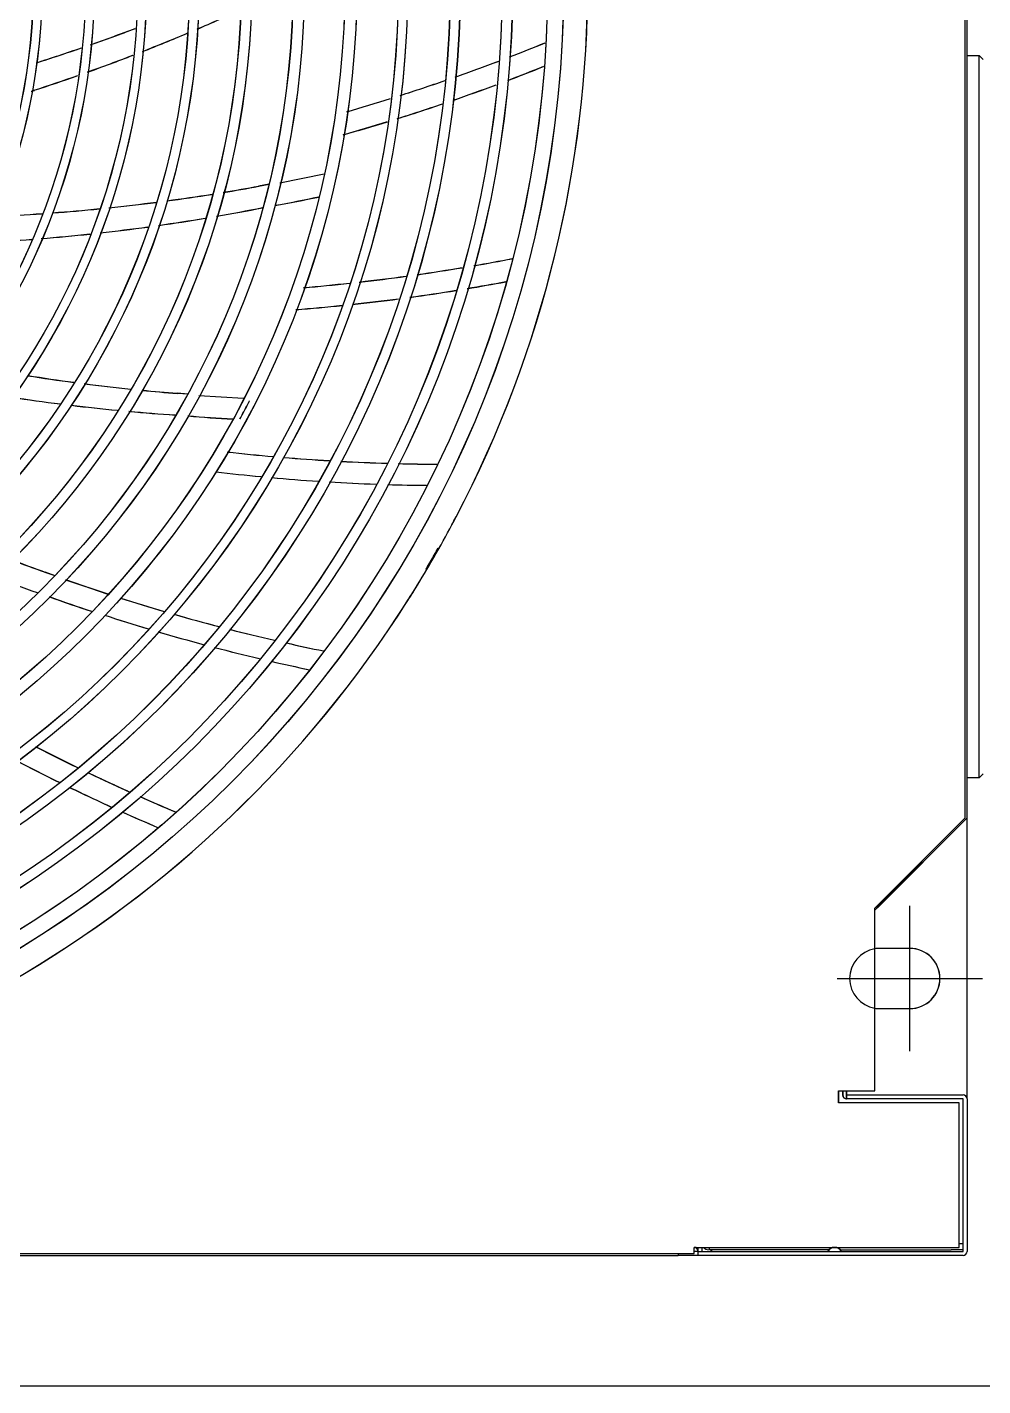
# Model space of a CAD drawing. Header units: millimetres. Extents: x 5204 to 163252, y 3613 to 115772.
# Drawn here: x 39209.4 to 39447.5, y 33405.3 to 33743.9 of the extents above; entities that cross this region are included whole.
import ezdxf

# ---------------------------------------------------------------- set-up
doc = ezdxf.new("R2010")
doc.units = ezdxf.units.MM
doc.header["$LTSCALE"] = 0.2
doc.layers.add('0-1', color=7, linetype='Continuous')

msp = doc.modelspace()

# ---------------------------------------------------------------- linework, layer by layer
at = {"layer": '0-1', "color": 7, "linetype": 'Continuous'}
for p, q in [((39443.06, 33546.84), (39443.06, 33963.84)), ((39443.06, 33546.84), (39443.06, 33963.84)), ((39443.08, 33546.85), (39443.08, 33963.85)), ((39443.56, 33546.84), (39443.56, 33963.84)), ((39443.56, 33546.84), (39443.56, 33963.84)), ((39443.58, 33546.85), (39443.58, 33963.85)), ((39443.56, 33736.88), (39446.56, 33736.83)), ((39443.56, 33736.88), (39446.56, 33736.83)), ((39443.58, 33736.85), (39446.58, 33736.85)), ((39446.56, 33736.83), (39447.56, 33735.81)), ((39446.56, 33716.84), (39446.56, 33736.83)), ((39446.56, 33736.83), (39447.56, 33735.81)), ((39446.56, 33716.84), (39446.56, 33736.83)), ((39446.58, 33736.85), (39447.58, 33735.85)), ((39446.58, 33716.85), (39446.58, 33736.85)), ((39446.56, 33576.84), (39446.56, 33716.84)), ((39446.56, 33576.84), (39446.56, 33716.84)), ((39446.58, 33576.85), (39446.58, 33716.85)), ((39272.38, 33705.15), (39283.38, 33707.35)), ((39272.38, 33705.15), (39283.38, 33707.35)), ((39272.39, 33705.14), (39283.36, 33707.35)), ((39269.68, 33704.75), (39267.08, 33704.25)), ((39269.68, 33704.75), (39267.08, 33704.25)), ((39269.66, 33704.71), (39267.08, 33704.24)), ((39249.48, 33652.45), (39246.78, 33652.65)), ((39249.48, 33652.45), (39246.78, 33652.65)), ((39249.45, 33652.45), (39246.83, 33652.66)), ((39252.15, 33652.16), (39263.3, 33651.45)), ((39252.18, 33652.15), (39263.28, 33651.45)), ((39252.18, 33652.15), (39263.28, 33651.45)), ((39264.64, 33650.49), (39264.8, 33650.79)), ((39264.68, 33650.45), (39264.78, 33650.75)), ((39264.68, 33650.45), (39264.78, 33650.75)), ((39216.38, 33607.15), (39213.88, 33608.05)), ((39216.38, 33607.15), (39213.88, 33608.05)), ((39216.4, 33607.19), (39213.93, 33608.08)), ((39218.94, 33606.22), (39229.47, 33602.66)), ((39218.98, 33606.25), (39229.48, 33602.65)), ((39218.98, 33606.25), (39229.48, 33602.65)), ((39446.56, 33556.86), (39446.56, 33576.84)), ((39446.56, 33556.86), (39446.56, 33576.84)), ((39446.58, 33556.85), (39446.58, 33576.85)), ((39447.56, 33557.88), (39446.56, 33556.86)), ((39447.56, 33557.88), (39446.56, 33556.86)), ((39447.58, 33557.85), (39446.58, 33556.85)), ((39446.56, 33556.86), (39443.56, 33556.81)), ((39446.56, 33556.86), (39443.56, 33556.81)), ((39446.58, 33556.85), (39443.58, 33556.85)), ((39420.56, 33524.34), (39443.06, 33546.84)), ((39420.56, 33524.34), (39443.06, 33546.84)), ((39420.58, 33524.35), (39443.08, 33546.85)), ((39421.58, 33524.95), (39443.58, 33546.85)), ((39421.62, 33524.9), (39443.56, 33546.84)), ((39421.62, 33524.9), (39443.56, 33546.84)), ((39443.56, 33476.84), (39443.56, 33546.84)), ((39443.56, 33476.84), (39443.56, 33546.84)), ((39443.58, 33476.85), (39443.58, 33546.85)), ((39421.62, 33524.9), (39420.56, 33523.84)), ((39421.62, 33524.9), (39420.56, 33523.84)), ((39420.56, 33478.84), (39420.56, 33524.34)), ((39420.56, 33478.84), (39420.56, 33524.34)), ((39421.58, 33524.95), (39420.58, 33523.85)), ((39420.58, 33478.85), (39420.58, 33524.35)), ((39421.37, 33525.15), (39421.62, 33524.9)), ((39421.37, 33525.15), (39421.62, 33524.9)), ((39421.38, 33525.15), (39421.58, 33524.95)), ((39429.28, 33514.35), (39421.78, 33514.35)), ((39429.31, 33514.34), (39421.81, 33514.34)), ((39429.31, 33514.34), (39421.81, 33514.34)), ((39421.78, 33499.35), (39429.28, 33499.35)), ((39421.81, 33499.34), (39429.31, 33499.34)), ((39421.81, 33499.34), (39429.31, 33499.34)), ((39411.56, 33475.84), (39411.56, 33478.84)), ((39411.56, 33478.84), (39420.56, 33478.84)), ((39411.56, 33475.84), (39411.56, 33478.84)), ((39411.56, 33478.84), (39420.56, 33478.84)), ((39411.58, 33475.85), (39411.58, 33478.85)), ((39411.58, 33478.85), (39420.58, 33478.85)), ((39412.56, 33478.84), (39412.56, 33477.85)), ((39412.56, 33478.84), (39412.56, 33477.85)), ((39412.58, 33478.85), (39412.58, 33477.85)), ((39413.56, 33477.85), (39413.56, 33478.84)), ((39413.56, 33477.85), (39413.56, 33478.84)), ((39413.56, 33476.84), (39413.56, 33477.85)), ((39413.56, 33476.84), (39413.56, 33477.85)), ((39413.56, 33477.84), (39416.56, 33477.84)), ((39413.56, 33477.84), (39416.56, 33477.84)), ((39416.56, 33476.84), (39413.56, 33476.84)), ((39416.56, 33476.84), (39413.56, 33476.84)), ((39413.58, 33477.85), (39413.58, 33478.85)), ((39413.58, 33477.85), (39416.58, 33477.85)), ((39413.58, 33476.85), (39413.58, 33477.85)), ((39416.58, 33476.85), (39413.58, 33476.85)), ((39416.56, 33477.84), (39442.56, 33477.84)), ((39416.56, 33477.84), (39442.56, 33477.84)), ((39442.56, 33476.84), (39416.56, 33476.84)), ((39442.56, 33476.84), (39416.56, 33476.84)), ((39416.58, 33477.85), (39442.58, 33477.85)), ((39442.58, 33476.85), (39416.58, 33476.85)), ((39442.56, 33438.85), (39442.56, 33476.84)), ((39442.56, 33438.85), (39442.56, 33476.84)), ((39442.58, 33438.85), (39442.58, 33476.85)), ((39443.56, 33476.84), (39443.56, 33438.85)), ((39443.56, 33476.84), (39443.56, 33438.85)), ((39443.58, 33476.85), (39443.58, 33438.85)), ((39441.56, 33475.84), (39411.56, 33475.84)), ((39441.56, 33475.84), (39411.56, 33475.84)), ((39441.58, 33475.85), (39411.58, 33475.85)), ((39441.56, 33439.84), (39441.56, 33475.84)), ((39441.56, 33439.84), (39441.56, 33475.84)), ((39441.58, 33439.85), (39441.58, 33475.85)), ((39375.56, 33438.34), (39375.56, 33439.84)), ((39375.56, 33439.84), (39441.56, 33439.84)), ((39375.56, 33438.34), (39375.56, 33439.84)), ((39375.56, 33439.84), (39441.56, 33439.84)), ((39375.58, 33438.35), (39375.58, 33439.85)), ((39375.58, 33439.85), (39441.58, 33439.85)), ((39376.56, 33438.85), (39376.56, 33439.84)), ((39376.56, 33438.85), (39376.56, 33439.84)), ((39376.58, 33438.85), (39376.58, 33439.85)), ((39377.56, 33438.85), (39377.56, 33439.84)), ((39377.56, 33438.85), (39377.56, 33439.84)), ((39377.58, 33438.85), (39377.58, 33439.85)), ((39379.36, 33439.24), (39379.36, 33439.83)), ((39379.36, 33439.24), (39379.36, 33439.83)), ((39379.38, 33439.25), (39379.38, 33439.85)), ((39441.58, 33440.85), (39442.58, 33440.85)), ((39441.58, 33440.84), (39442.56, 33440.84)), ((39441.58, 33440.84), (39442.56, 33440.84)), ((38746.56, 33438.34), (39375.56, 33438.34)), ((38746.56, 33438.34), (39375.56, 33438.34)), ((38746.58, 33438.35), (39375.58, 33438.35)), ((39149.56, 33437.84), (39371.56, 33437.84)), ((39149.56, 33437.84), (39371.56, 33437.84)), ((39149.58, 33437.85), (39371.58, 33437.85)), ((39371.56, 33438.34), (39371.56, 33437.84)), ((39371.56, 33438.34), (39371.56, 33437.84)), ((39371.56, 33438.33), (39371.56, 33437.84)), ((39371.56, 33438.33), (39371.56, 33437.84)), ((39376.56, 33437.84), (39371.56, 33437.84)), ((39376.56, 33437.84), (39371.56, 33437.84)), ((39371.58, 33438.35), (39371.58, 33437.85)), ((39371.58, 33438.35), (39371.58, 33437.85)), ((39376.58, 33437.85), (39371.58, 33437.85)), ((39376.56, 33438.84), (39375.56, 33438.84)), ((39376.56, 33438.84), (39375.56, 33438.84)), ((39376.58, 33438.85), (39375.58, 33438.85)), ((39376.56, 33437.84), (39376.56, 33438.84)), ((39376.56, 33438.84), (39379.56, 33438.84)), ((39376.56, 33437.84), (39376.56, 33438.84)), ((39376.56, 33438.84), (39379.56, 33438.84)), ((39379.56, 33437.84), (39376.56, 33437.84)), ((39379.56, 33437.84), (39376.56, 33437.84)), ((39376.58, 33437.85), (39376.58, 33438.85)), ((39376.58, 33438.85), (39379.58, 33438.85)), ((39379.58, 33437.85), (39376.58, 33437.85)), ((39409.13, 33439.24), (39379.36, 33439.24)), ((39409.13, 33439.24), (39379.36, 33439.24)), ((39409.08, 33439.25), (39379.38, 33439.25)), ((39379.56, 33438.84), (39442.56, 33438.84)), ((39379.56, 33438.84), (39442.56, 33438.84)), ((39442.56, 33437.84), (39379.56, 33437.84)), ((39442.56, 33437.84), (39379.56, 33437.84)), ((39379.58, 33438.85), (39442.58, 33438.85)), ((39442.58, 33437.85), (39379.58, 33437.85)), ((39411.98, 33439.25), (39439.58, 33439.25)), ((39411.99, 33439.24), (39439.56, 33439.24)), ((39411.99, 33439.24), (39439.56, 33439.24)), ((39442.56, 33439.24), (39439.56, 33439.24)), ((39442.56, 33439.24), (39439.56, 33439.24)), ((39442.58, 33439.25), (39439.58, 33439.25)), ((38596.06, 33405.34), (39526.06, 33405.34))]:
    msp.add_line(p, q, dxfattribs=at)
at = {"layer": '0-1', "color": 7}
for p, q in [((39429.31, 33488.75), (39429.31, 33524.94)), ((39411.21, 33506.84), (39447.4, 33506.84))]:
    msp.add_line(p, q, dxfattribs=at)
at = {"layer": '0-1', "color": 7, "linetype": 'Continuous'}
for centre, radius in [((39061.06, 33755.34), 282), ((39061.08, 33755.35), 282), ((39061.08, 33755.35), 282), ((39061.06, 33755.34), 278), ((39061.08, 33755.35), 278), ((39061.08, 33755.35), 278), ((39061.06, 33755.34), 269.3), ((39061.08, 33755.35), 269.3), ((39061.08, 33755.35), 269.3), ((39061.06, 33755.34), 266.7), ((39061.08, 33755.35), 266.7), ((39061.08, 33755.35), 266.7), ((39061.06, 33755.34), 256.25), ((39061.08, 33755.35), 256.25), ((39061.08, 33755.35), 256.25), ((39061.06, 33755.34), 253.75), ((39061.08, 33755.35), 253.75), ((39061.08, 33755.35), 253.75), ((39061.06, 33755.34), 243.15), ((39061.08, 33755.35), 243.15), ((39061.08, 33755.35), 243.15), ((39061.06, 33755.34), 240.85), ((39061.08, 33755.35), 240.85), ((39061.08, 33755.35), 240.85), ((39061.06, 33755.34), 230.5), ((39061.08, 33755.35), 230.5), ((39061.08, 33755.35), 230.5), ((39061.06, 33755.34), 227.5), ((39061.08, 33755.35), 227.5), ((39061.08, 33755.35), 227.5), ((39061.06, 33755.34), 217.4), ((39061.08, 33755.35), 217.4), ((39061.08, 33755.35), 217.4), ((39061.06, 33755.34), 214.6), ((39061.08, 33755.35), 214.6), ((39061.08, 33755.35), 214.6), ((39061.06, 33755.34), 204.3), ((39061.08, 33755.35), 204.3), ((39061.08, 33755.35), 204.3), ((39061.06, 33755.34), 201.7), ((39061.08, 33755.35), 201.7), ((39061.08, 33755.35), 201.7), ((39061.06, 33755.34), 191.2), ((39061.08, 33755.35), 191.2), ((39061.08, 33755.35), 191.2), ((39061.06, 33755.34), 188.8), ((39061.08, 33755.35), 188.8), ((39061.08, 33755.35), 188.8), ((39061.06, 33755.34), 178.1), ((39061.08, 33755.35), 178.1), ((39061.08, 33755.35), 178.1), ((39061.06, 33755.34), 175.9), ((39061.08, 33755.35), 175.9), ((39061.08, 33755.35), 175.9), ((39061.06, 33755.34), 165.1), ((39061.08, 33755.35), 165.1), ((39061.08, 33755.35), 165.1), ((39061.06, 33755.34), 162.9), ((39061.08, 33755.35), 162.9), ((39061.08, 33755.35), 162.9), ((39061.06, 33755.34), 152.1), ((39061.08, 33755.35), 152.1), ((39061.08, 33755.35), 152.1), ((39061.06, 33755.34), 149.9), ((39061.08, 33755.35), 149.9), ((39061.08, 33755.35), 149.9)]:
    msp.add_circle(centre, radius, dxfattribs=at)
for centre, radius, start, end in [((39061.06, 33755.34), 288, 332.388, 27.612), ((39061.08, 33755.35), 288, 332.388, 27.612), ((39061.08, 33755.35), 288, 332.388, 27.612), ((39059.67, 34193.08), 488.95, 293.128, 294.5268), ((39059.68, 34193.05), 488.95, 293.128, 294.527), ((39059.68, 34193.05), 488.95, 293.128, 294.527), ((39065.48, 34196.15), 483.76, 289.272, 290.684), ((39065.48, 34196.15), 483.76, 289.272, 290.684), ((39065.51, 34196.18), 483.76, 289.2721, 290.6845), ((39059.67, 34193.08), 488.95, 291.4038, 292.8201), ((39059.68, 34193.05), 488.95, 291.404, 292.82), ((39059.68, 34193.05), 488.95, 291.404, 292.82), ((39065.48, 34196.15), 483.76, 287.6, 288.996), ((39065.48, 34196.15), 483.76, 287.6, 288.996), ((39065.51, 34196.18), 483.76, 287.6001, 288.9962), ((39149.88, 34203.05), 499.97, 291.067, 292.155), ((39149.88, 34203.05), 499.97, 291.067, 292.155), ((39149.88, 34203.04), 499.97, 291.0672, 292.155), ((39059.67, 34193.08), 488.95, 289.6971, 291.1101), ((39059.68, 34193.05), 488.95, 289.697, 291.11), ((39059.68, 34193.05), 488.95, 289.697, 291.11), ((39149.88, 34203.04), 499.97, 289.4076, 290.7336), ((39149.88, 34203.05), 499.97, 289.408, 290.734), ((39149.88, 34203.05), 499.97, 289.408, 290.734), ((39156.48, 34184.95), 486.03, 290.808, 291.94), ((39156.48, 34184.95), 486.03, 290.808, 291.94), ((39156.5, 34184.98), 486.03, 290.8079, 291.9403), ((39059.67, 34193.08), 488.95, 288.0507, 289.39), ((39059.68, 34193.05), 488.95, 288.051, 289.39), ((39059.68, 34193.05), 488.95, 288.051, 289.39), ((39149.88, 34203.04), 499.97, 287.7554, 289.105), ((39149.88, 34203.05), 499.97, 287.755, 289.105), ((39149.88, 34203.05), 499.97, 287.755, 289.105), ((39056.25, 34197.37), 494.12, 288.1825, 288.2738), ((39056.28, 34197.35), 494.12, 288.183, 288.274), ((39056.28, 34197.35), 494.12, 288.183, 288.274), ((39156.48, 34184.95), 486.03, 289.097, 290.445), ((39156.48, 34184.95), 486.03, 289.097, 290.445), ((39156.5, 34184.98), 486.03, 289.0966, 290.4453), ((39149.88, 34203.04), 499.97, 286.1648, 287.4651), ((39149.88, 34203.05), 499.97, 286.165, 287.465), ((39149.88, 34203.05), 499.97, 286.165, 287.465), ((39156.48, 34184.95), 486.03, 287.369, 288.766), ((39156.48, 34184.95), 486.03, 287.369, 288.766), ((39156.5, 34184.98), 486.03, 287.369, 288.7665), ((39156.48, 34184.95), 486.03, 285.715, 287.075), ((39156.48, 34184.95), 486.03, 285.715, 287.075), ((39156.5, 34184.98), 486.03, 285.7149, 287.075), ((39179.46, 34180), 483.76, 279.3756, 280.4354), ((39179.48, 34180.05), 483.76, 279.376, 280.435), ((39179.48, 34180.05), 483.76, 279.376, 280.435), ((39179.46, 34180), 483.76, 275.9666, 277.378), ((39179.48, 34180.05), 483.76, 275.967, 277.378), ((39179.48, 34180.05), 483.76, 275.967, 277.378), ((39179.46, 34180), 483.76, 277.6946, 279.0375), ((39179.48, 34180.05), 483.76, 277.695, 279.038), ((39179.48, 34180.05), 483.76, 277.695, 279.038), ((39229.98, 33938.45), 242.51, 279.773, 282.378), ((39229.98, 33938.45), 242.51, 279.773, 282.378), ((39230, 33938.5), 242.51, 279.7729, 282.3776), ((39179.46, 34180), 483.76, 272.573, 273.9877), ((39179.48, 34180.05), 483.76, 272.573, 273.988), ((39179.48, 34180.05), 483.76, 272.573, 273.988), ((39179.46, 34180), 483.76, 274.2991, 275.6958), ((39179.48, 34180.05), 483.76, 274.299, 275.696), ((39179.48, 34180.05), 483.76, 274.299, 275.696), ((39172.98, 34178.55), 488.95, 279.848, 281.208), ((39172.98, 34178.55), 488.95, 279.848, 281.208), ((39173.01, 34178.52), 488.95, 279.8484, 281.208), ((39172.98, 34178.55), 488.95, 276.414, 277.81), ((39172.98, 34178.55), 488.95, 276.414, 277.81), ((39173.01, 34178.52), 488.95, 276.4136, 277.8099), ((39172.98, 34178.55), 488.95, 278.132, 279.508), ((39172.98, 34178.55), 488.95, 278.132, 279.508), ((39173.01, 34178.52), 488.95, 278.1319, 279.508), ((39172.98, 34178.55), 488.95, 273.051, 274.413), ((39172.98, 34178.55), 488.95, 273.051, 274.413), ((39173.01, 34178.52), 488.95, 273.0507, 274.4127), ((39172.98, 34178.55), 488.95, 274.679, 276.114), ((39172.98, 34178.55), 488.95, 274.679, 276.114), ((39173.01, 34178.52), 488.95, 274.6795, 276.1143), ((39235.48, 34177.15), 499.97, 278.177, 279.475), ((39235.48, 34177.15), 499.97, 278.177, 279.475), ((39235.51, 34177.11), 499.97, 278.1774, 279.4749), ((39235.48, 34177.15), 499.97, 279.815, 280.929), ((39235.48, 34177.15), 499.97, 279.815, 280.929), ((39235.51, 34177.11), 499.97, 279.8148, 280.9288), ((39235.48, 34177.15), 499.97, 274.909, 276.223), ((39235.48, 34177.15), 499.97, 274.909, 276.223), ((39235.51, 34177.11), 499.97, 274.9091, 276.2234), ((39235.48, 34177.15), 499.97, 276.506, 277.854), ((39235.48, 34177.15), 499.97, 276.506, 277.854), ((39235.51, 34177.11), 499.97, 276.5062, 277.8539), ((39238.48, 34158.1), 486.03, 279.538, 280.6884), ((39238.48, 34158.05), 486.03, 279.538, 280.688), ((39238.48, 34158.05), 486.03, 279.538, 280.688), ((39238.48, 34158.1), 486.03, 277.8393, 279.2097), ((39238.48, 34158.05), 486.03, 277.839, 279.21), ((39238.48, 34158.05), 486.03, 277.839, 279.21), ((39238.48, 34158.1), 486.03, 274.4721, 275.8389), ((39238.48, 34158.05), 486.03, 274.472, 275.839), ((39238.48, 34158.05), 486.03, 274.472, 275.839), ((39238.48, 34158.1), 486.03, 276.1366, 277.5003), ((39238.48, 34158.05), 486.03, 276.137, 277.5), ((39238.48, 34158.05), 486.03, 276.137, 277.5), ((39285.28, 34134.85), 483.76, 260.99, 262.366), ((39285.28, 34134.85), 483.76, 260.99, 262.366), ((39285.33, 34134.89), 483.76, 260.99, 262.3662), ((39285.28, 34134.85), 483.76, 262.672, 264.055), ((39285.28, 34134.85), 483.76, 262.672, 264.055), ((39285.33, 34134.89), 483.76, 262.6725, 264.055), ((39285.28, 34134.85), 483.76, 264.392, 265.435), ((39285.28, 34134.85), 483.76, 264.392, 265.435), ((39285.33, 34134.89), 483.76, 264.3917, 265.4354), ((39278.68, 34135.15), 488.95, 261.399, 262.83), ((39278.68, 34135.15), 488.95, 261.399, 262.83), ((39278.73, 34135.13), 488.95, 261.3987, 262.83), ((39278.68, 34135.15), 488.95, 263.151, 264.505), ((39278.68, 34135.15), 488.95, 263.151, 264.505), ((39278.73, 34135.13), 488.95, 263.1506, 264.5053), ((39061.06, 33755.34), 229, 332.3522, 332.7502), ((39061.08, 33755.35), 229, 332.352, 332.75), ((39061.08, 33755.35), 229, 332.352, 332.75), ((39278.68, 34135.15), 488.95, 264.846, 266.194), ((39278.68, 34135.15), 488.95, 264.846, 266.194), ((39278.73, 34135.13), 488.95, 264.846, 266.1941), ((39271.65, 33888.53), 242.51, 264.7418, 267.3931), ((39271.68, 33888.55), 242.51, 264.742, 267.393), ((39271.68, 33888.55), 242.51, 264.742, 267.393), ((39061.06, 33755.34), 229, 331.5606, 332.3522), ((39061.08, 33755.35), 229, 331.561, 332.352), ((39061.08, 33755.35), 229, 331.561, 332.352), ((39314.44, 34134.97), 499.97, 263.6623, 264.9931), ((39314.48, 34134.95), 499.97, 263.662, 264.993), ((39314.48, 34134.95), 499.97, 263.662, 264.993), ((39314.44, 34134.97), 499.97, 265.2718, 266.5905), ((39314.48, 34134.95), 499.97, 265.272, 266.59), ((39314.48, 34134.95), 499.97, 265.272, 266.59), ((39314.44, 34134.97), 499.97, 266.9136, 268.2465), ((39314.48, 34134.95), 499.97, 266.914, 268.247), ((39314.48, 34134.95), 499.97, 266.914, 268.247), ((39313.65, 34115.75), 486.03, 263.2383, 264.5691), ((39313.68, 34115.75), 486.03, 263.238, 264.569), ((39313.68, 34115.75), 486.03, 263.238, 264.569), ((39314.44, 34134.97), 499.97, 268.5552, 269.6568), ((39314.48, 34134.95), 499.97, 268.555, 269.657), ((39314.48, 34134.95), 499.97, 268.555, 269.657), ((39313.65, 34115.75), 486.03, 264.8789, 266.2567), ((39313.68, 34115.75), 486.03, 264.879, 266.257), ((39313.68, 34115.75), 486.03, 264.879, 266.257), ((39313.65, 34115.75), 486.03, 266.5786, 267.9557), ((39313.68, 34115.75), 486.03, 266.579, 267.956), ((39313.68, 34115.75), 486.03, 266.579, 267.956), ((39313.65, 34115.75), 486.03, 268.3021, 269.431), ((39313.68, 34115.75), 486.03, 268.302, 269.431), ((39313.68, 34115.75), 486.03, 268.302, 269.431), ((39061.06, 33755.34), 288, 330.5968, 332.388), ((39061.08, 33755.35), 288, 330.597, 332.388), ((39061.08, 33755.35), 288, 330.597, 332.388), ((39061.06, 33755.34), 287.8, 329.4027, 330.5973), ((39061.08, 33755.35), 287.8, 329.403, 330.597), ((39061.08, 33755.35), 287.8, 329.403, 330.597), ((39061.06, 33755.34), 288, 329.6021, 330.3979), ((39061.08, 33755.35), 288, 329.602, 330.398), ((39061.08, 33755.35), 288, 329.602, 330.398), ((39061.06, 33755.34), 288, 330.3979, 330.5968), ((39061.08, 33755.35), 288, 330.398, 330.597), ((39061.08, 33755.35), 288, 330.398, 330.597), ((39375.88, 34063.95), 483.76, 249.389, 250.435), ((39375.88, 34063.95), 483.76, 249.389, 250.435), ((39375.92, 34063.91), 483.76, 249.3885, 250.4354), ((39061.06, 33755.34), 288, 327.612, 329.4032), ((39061.08, 33755.35), 288, 327.612, 329.403), ((39061.08, 33755.35), 288, 327.612, 329.403), ((39061.06, 33755.34), 288, 329.4032, 329.6021), ((39061.08, 33755.35), 288, 329.403, 329.602), ((39061.08, 33755.35), 288, 329.403, 329.602), ((39369.58, 34065.85), 488.95, 249.858, 251.187), ((39369.58, 34065.85), 488.95, 249.858, 251.187), ((39369.6, 34065.85), 488.95, 249.8581, 251.1873), ((39298.94, 33829.49), 242.51, 249.7221, 252.4129), ((39298.98, 33829.45), 242.51, 249.722, 252.413), ((39298.98, 33829.45), 242.51, 249.722, 252.413), ((39061.06, 33755.34), 288, 272.388, 327.612), ((39061.08, 33755.35), 288, 272.388, 327.612), ((39061.08, 33755.35), 288, 272.388, 327.612), ((39383.64, 34078.25), 499.97, 252.4242, 253.7219), ((39383.68, 34078.25), 499.97, 252.424, 253.722), ((39383.68, 34078.25), 499.97, 252.424, 253.722), ((39379.08, 34059.55), 486.03, 251.98, 253.314), ((39379.08, 34059.55), 486.03, 251.98, 253.314), ((39379.1, 34059.55), 486.03, 251.98, 253.3141), ((39383.64, 34078.25), 499.97, 254.0182, 255.3487), ((39383.68, 34078.25), 499.97, 254.018, 255.349), ((39383.68, 34078.25), 499.97, 254.018, 255.349), ((39379.08, 34059.55), 486.03, 253.616, 255.026), ((39379.08, 34059.55), 486.03, 253.616, 255.026), ((39379.1, 34059.55), 486.03, 253.6164, 255.0256), ((39383.64, 34078.25), 499.97, 255.6565, 256.9787), ((39383.68, 34078.25), 499.97, 255.656, 256.979), ((39383.68, 34078.25), 499.97, 255.656, 256.979), ((39379.08, 34059.55), 486.03, 255.342, 256.696), ((39379.08, 34059.55), 486.03, 255.342, 256.696), ((39379.1, 34059.55), 486.03, 255.3419, 256.6958), ((39383.64, 34078.25), 499.97, 257.3279, 258.4138), ((39383.68, 34078.25), 499.97, 257.328, 258.414), ((39383.68, 34078.25), 499.97, 257.328, 258.414), ((39379.08, 34059.55), 486.03, 257.048, 258.205), ((39379.08, 34059.55), 486.03, 257.048, 258.205), ((39379.1, 34059.55), 486.03, 257.0477, 258.2045), ((39440.38, 34009.15), 499.97, 242.755, 244.112), ((39440.38, 34009.15), 499.97, 242.755, 244.112), ((39440.43, 34009.11), 499.97, 242.755, 244.112), ((39432.34, 33991.65), 486.03, 242.3698, 243.7527), ((39432.38, 33991.65), 486.03, 242.37, 243.753), ((39432.38, 33991.65), 486.03, 242.37, 243.753), ((39440.38, 34009.15), 499.97, 244.422, 245.727), ((39440.38, 34009.15), 499.97, 244.422, 245.727), ((39440.43, 34009.11), 499.97, 244.4223, 245.7273), ((39432.34, 33991.65), 486.03, 244.0937, 245.4675), ((39432.38, 33991.65), 486.03, 244.094, 245.468), ((39432.38, 33991.65), 486.03, 244.094, 245.468), ((39440.38, 34009.15), 499.97, 246.058, 247.166), ((39440.38, 34009.15), 499.97, 246.058, 247.166), ((39440.43, 34009.11), 499.97, 246.0581, 247.166), ((39432.34, 33991.65), 486.03, 245.7889, 246.9292), ((39432.38, 33991.65), 486.03, 245.789, 246.929), ((39432.38, 33991.65), 486.03, 245.789, 246.929), ((39421.78, 33506.85), 7.5, 90, 99.5941), ((39421.81, 33506.84), 7.5, 90, 99.5941), ((39421.81, 33506.84), 7.5, 90, 99.5941), ((39429.28, 33506.85), 7.5, 270, 90), ((39429.31, 33506.84), 7.5, 270, 90), ((39429.31, 33506.84), 7.5, 270, 90), ((39421.78, 33506.85), 7.5, 260.406, 270), ((39421.81, 33506.84), 7.5, 260.4059, 270), ((39421.81, 33506.84), 7.5, 260.4059, 270), ((39413.56, 33477.85), 1, 180, 269.8856), ((39413.56, 33477.85), 1, 180, 269.8856), ((39413.58, 33477.85), 1, 180, 269.886), ((39442.56, 33476.84), 1, 0, 90), ((39442.56, 33476.84), 1, 0, 90), ((39442.58, 33476.85), 1, 0, 90), ((39375.56, 33438.84), 1, 0, 90), ((39375.56, 33438.84), 1, 0, 90), ((39375.58, 33438.85), 1, 0, 90), ((39379.16, 33440.84), 1.6, 219.3891, 270), ((39379.16, 33440.84), 1.6, 219.3891, 270), ((39379.18, 33440.85), 1.6, 219.389, 270), ((39410.56, 33437.84), 2, 90, 150), ((39410.56, 33437.84), 2, 90, 150), ((39410.58, 33437.85), 2, 90, 150), ((39410.56, 33437.84), 2, 30, 90), ((39410.56, 33437.84), 2, 30, 90), ((39410.58, 33437.85), 2, 30, 90), ((39382.16, 33440.84), 3, 212.231, 221.8103), ((39382.16, 33440.84), 3, 212.231, 221.8103), ((39382.18, 33440.85), 3, 212.231, 221.81), ((39442.56, 33438.85), 1, 270, 0), ((39442.56, 33438.85), 1, 270, 0), ((39442.58, 33438.85), 1, 270, 0)]:
    msp.add_arc(centre, radius, start, end, dxfattribs=at)
at = {"layer": '0-1', "color": 7}
msp.add_arc((39421.81, 33506.84), 7.5, 99.5941, 260.4059, dxfattribs=at)

doc.saveas('drawing.dxf')
